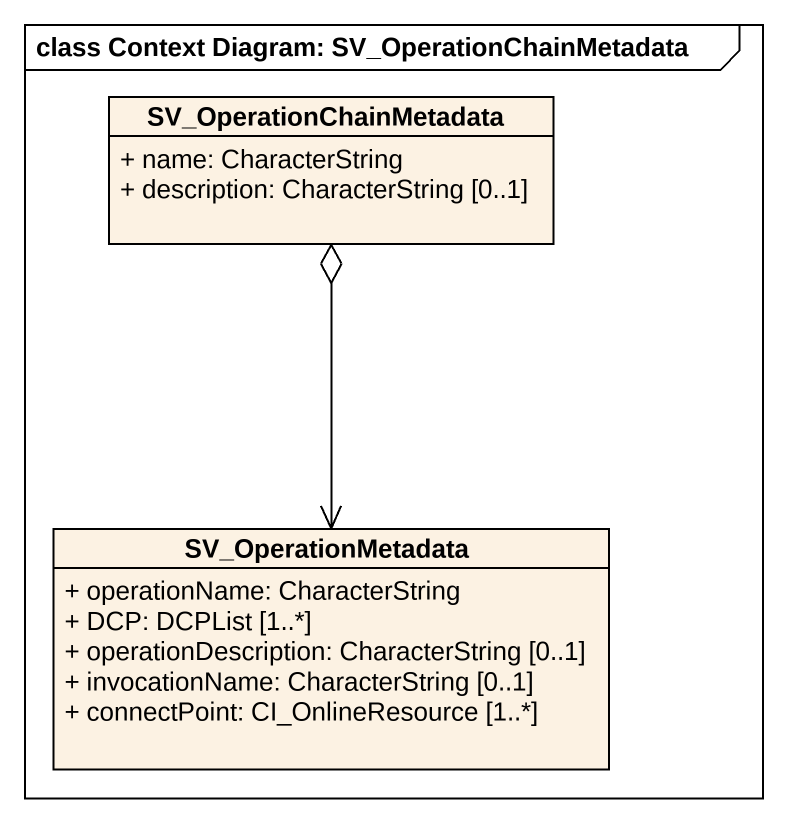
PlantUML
@startuml
mainframe class Context Diagram: SV_OperationChainMetadata
hide circle
hide empty members
skinparam classAttributeIconSize 0
class SV_OperationChainMetadata {
  + name: CharacterString
  + description: CharacterString [0..1]
}
class SV_OperationMetadata {
  + operationName: CharacterString
  + DCP: DCPList [1..*]
  + operationDescription: CharacterString [0..1]
  + invocationName: CharacterString [0..1]
  + connectPoint: CI_OnlineResource [1..*]
}
SV_OperationChainMetadata o--> SV_OperationMetadata
@enduml
